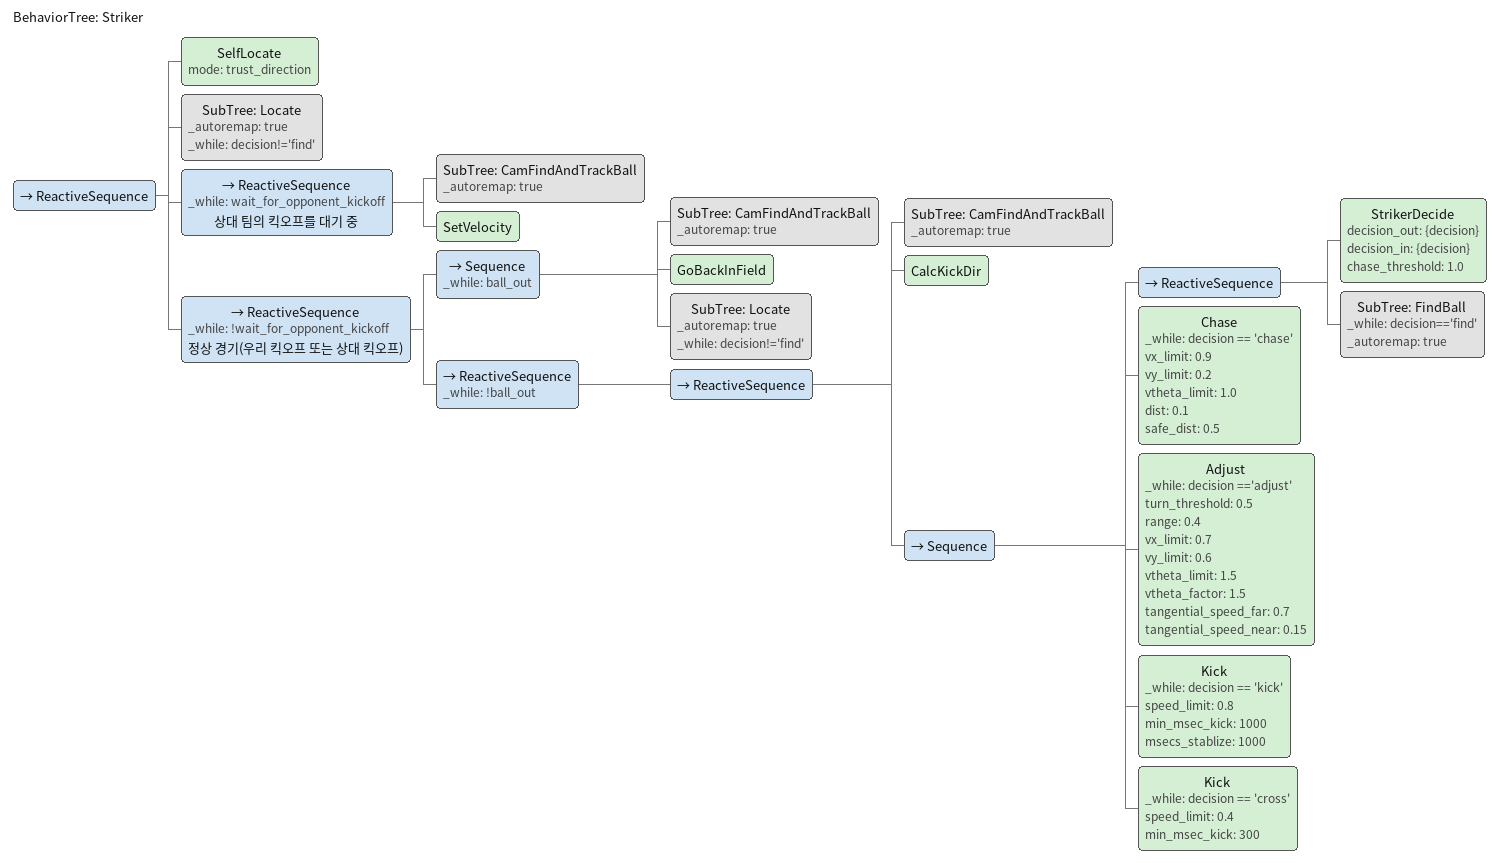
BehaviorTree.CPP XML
<root BTCPP_format="4" >
   <include path="./cam_find_and_track_ball.xml" />
   <include path="./locate.xml" />
   <include path="./find_ball.xml" />
   <BehaviorTree ID="Striker">
      <ReactiveSequence>
         <SelfLocate mode="trust_direction" />
         <SubTree ID="Locate" _autoremap="true" _while="decision!='find'" />
         <ReactiveSequence _while="wait_for_opponent_kickoff" name="상대 팀의 킥오프를 대기 중">
            <SubTree ID="CamFindAndTrackBall" _autoremap="true" />
            <SetVelocity />
         </ReactiveSequence>
         <ReactiveSequence _while="!wait_for_opponent_kickoff" name="정상 경기(우리 킥오프 또는 상대 킥오프)">
            <Sequence _while="ball_out">
               <SubTree ID="CamFindAndTrackBall" _autoremap="true" />
               <GoBackInField />
               <SubTree ID="Locate" _autoremap="true" _while="decision!='find'" />
            </Sequence>
            <ReactiveSequence _while="!ball_out">
               <ReactiveSequence >
                  <SubTree ID="CamFindAndTrackBall" _autoremap="true" />
                  <CalcKickDir />
                  <Sequence>
                     <ReactiveSequence>
                        <StrikerDecide decision_out="{decision}" decision_in="{decision}" chase_threshold="1.0" />
                        <SubTree ID="FindBall" _while="decision=='find'" _autoremap="true" />
                     </ReactiveSequence> <!-- 모듈화된 클래스 사용, ::tick() 함수 실행 -->
                        <Chase   _while="decision == 'chase'"  vx_limit="0.9"  vy_limit="0.2"  vtheta_limit="1.0"  dist="0.1" safe_dist="0.5" />
                        <Adjust _while="decision =='adjust'" turn_threshold="0.5" range="0.4" vx_limit="0.7" vy_limit="0.6" vtheta_limit="1.5" vtheta_factor="1.5" tangential_speed_far="0.7" tangential_speed_near="0.15" />
                        <Kick _while="decision == 'kick'" speed_limit="0.8" min_msec_kick="1000" msecs_stablize="1000"/>
                        <Kick _while="decision == 'cross'" speed_limit="0.4" min_msec_kick="300"/>
                  </Sequence>
               </ReactiveSequence>
            </ReactiveSequence>
         </ReactiveSequence>
      </ReactiveSequence>
   </BehaviorTree>
</root>
